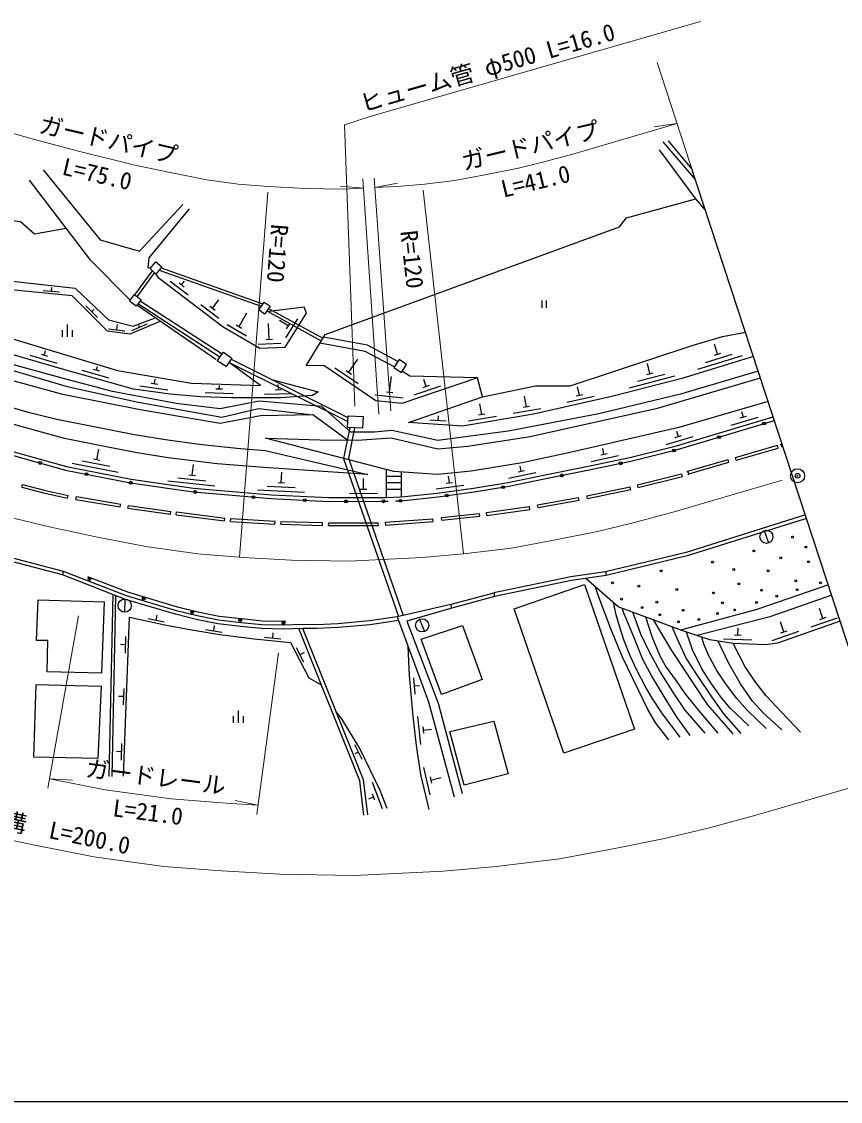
# Model space of a CAD drawing. Units: millimetres at full size, sheet at 1:1000; details may follow other scales. Extents: x 40000 to 680000, y 20000 to 380000.
# Drawn here: x 176189 to 263400, y 205000 to 320046 of the extents above; entities that cross this region are included whole.
import ezdxf
from ezdxf.enums import TextEntityAlignment as Align

# ---------------------------------------------------------------- set-up
doc = ezdxf.new("R2010")
doc.units = ezdxf.units.MM
doc.header["$LTSCALE"] = 1000
doc.header["$PDMODE"] = 32
doc.header["$PDSIZE"] = 500
doc.linetypes.add('CHAIN', pattern=[18.5, 12, -1.5, 3.5, -1.5])
for name, color, linetype, lineweight in [('M-BGD', 7, 'Continuous', 25), ('M-BMK', 2, 'CHAIN', 13), ('M-BMK-OTRS', 5, 'Continuous', 25), ('M-BMK-SRVR', 3, 'Continuous', 25), ('M-STR-HTXT', 7, 'Continuous', 13), ('M-TTL-BAND', 7, 'Continuous', 25)]:
    doc.layers.add(name, color=color, linetype=linetype, lineweight=lineweight)
doc.layers.add('M-OTRS', color=6, linetype='Continuous')
doc.styles.add('ＭＳ ゴシック', font='')
doc.styles.get('ＭＳ ゴシック').set_extended_font_data('MS Gothic')

msp = doc.modelspace()

# ---------------------------------------------------------------- hatches: boundary and pattern name
at = {"layer": 'M-BGD'}
for points in [[(183275, 260664, -1), (183575, 260664, -1)], [(189048, 258585, -1), (189348, 258585, -1)], [(194202, 257114, -1), (194502, 257114, -1)], [(199334, 256266, -1), (199634, 256266, -1)], [(203943, 255978, -1), (204243, 255978, -1)]]:
    msp.add_hatch(color=256, dxfattribs=at).paths.add_polyline_path(points)

# ---------------------------------------------------------------- linework, layer by layer
for p, q in [((247963, 303220), (244505, 307220)), ((247584, 304374), (245089, 307328)), ((188258, 290924), (190126, 293501)), ((190840, 293574), (201708, 289718)), ((191038, 293823), (201883, 289974)), ((188495, 290739), (190346, 293294)), ((192009, 292380), (193918, 290926)), ((192958, 292223), (193515, 291799)), ((193236, 292011), (193537, 292405)), ((178491, 291413), (180233, 291247)), ((179362, 291330), (179399, 291716)), ((197315, 284280), (188568, 289961)), ((197554, 284602), (188815, 290277)), ((196510, 289518), (197192, 290413)), ((231601, 290317), (231601, 289535)), ((232067, 290317), (232067, 289535)), ((183043, 289764), (184278, 288524)), ((183660, 289144), (183913, 289396)), ((196871, 284033), (188463, 289825)), ((195283, 289887), (197192, 288433)), ((196232, 289730), (196788, 289306)), ((199346, 287573), (200195, 289031)), ((202309, 289232), (208109, 286044)), ((202487, 289477), (208264, 286301)), ((181063, 286463), (181063, 287791)), ((186322, 287206), (186398, 287764)), ((187947, 287138), (189555, 287829)), ((188751, 287484), (188670, 287673)), ((198082, 287787), (200157, 286580)), ((199043, 287749), (199648, 287397)), ((202572, 286184), (202498, 287870)), ((204596, 287614), (203642, 288210)), ((204341, 286358), (205614, 288392)), ((204410, 287317), (204781, 287910)), ((180530, 286463), (180530, 287160)), ((181596, 286463), (181596, 287160)), ((185455, 287324), (187189, 287088)), ((201394, 285682), (203792, 285788)), ((202223, 286169), (202923, 286200)), ((250323, 284610), (249993, 285685)), ((177055, 284490), (179937, 283657)), ((178284, 284603), (178957, 284409)), ((178621, 284506), (178751, 284956)), ((248198, 283015), (252977, 284484)), ((249022, 283739), (251889, 284620)), ((249989, 284507), (250658, 284713)), ((183829, 283020), (184502, 282830)), ((184165, 282925), (184271, 283301)), ((198284, 283742), (210922, 277424)), ((198514, 284074), (210946, 277859)), ((209557, 283160), (212036, 281471)), ((211050, 282688), (212000, 284082)), ((243120, 282539), (242838, 283628)), ((182600, 282899), (185487, 282084)), ((190336, 281478), (190399, 281937)), ((210760, 282885), (211339, 282491)), ((215390, 280552), (215571, 282230)), ((219292, 281181), (219045, 281915)), ((240925, 281042), (245766, 282294)), ((241781, 281728), (244685, 282479)), ((242781, 282452), (243459, 282627)), ((188788, 281237), (191760, 280827)), ((189989, 281526), (190682, 281430)), ((196889, 280925), (197588, 280902)), ((197239, 280913), (197250, 281277)), ((203187, 280821), (203886, 280836)), ((203536, 280828), (203524, 281391)), ((218015, 280275), (220857, 281234)), ((218961, 281069), (219624, 281293)), ((235611, 280252), (235414, 281133)), ((195725, 280512), (198723, 280415)), ((202046, 280347), (205046, 280410)), ((213851, 280265), (216834, 279945)), ((215043, 280590), (215738, 280515)), ((229950, 279016), (229760, 280124)), ((234245, 279485), (237173, 280140)), ((235269, 280176), (235952, 280328)), ((225199, 278200), (225009, 279309)), ((228548, 278318), (231505, 278826)), ((229605, 278956), (230295, 279075)), ((253063, 277915), (252901, 278453)), ((219679, 277619), (221425, 277500)), ((220552, 277560), (220586, 278047)), ((223797, 277502), (226754, 278010)), ((224854, 278141), (225544, 278259)), ((251756, 277052), (254629, 277916)), ((252728, 277814), (253398, 278016)), ((246147, 275834), (245985, 276373)), ((244841, 274971), (247713, 275835)), ((245812, 275733), (246482, 275935)), ((257061, 275012), (257192, 275066)), ((257174, 274735), (257061, 275012)), ((184191, 273401), (184405, 274505)), ((236841, 273192), (239777, 273811)), ((237874, 273870), (238559, 274014)), ((238216, 273942), (238085, 274567)), ((252215, 273599), (256688, 274901)), ((252297, 273311), (256772, 274613)), ((256772, 274613), (256688, 274901)), ((257174, 274735), (257285, 274780)), ((181565, 272995), (186473, 272040)), ((182632, 273246), (185577, 272673)), ((183847, 273468), (184534, 273334)), ((194363, 271729), (194483, 272848)), ((229413, 272146), (229299, 272696)), ((251530, 273096), (251447, 273384)), ((252297, 273311), (252215, 273599)), ((194015, 271767), (194711, 271692)), ((203853, 270920), (203907, 272044)), ((215011, 272331), (215018, 269338)), ((215013, 271626), (216621, 271629)), ((216620, 272059), (216626, 269400)), ((221755, 270898), (221661, 271608)), ((228035, 271402), (230973, 272008)), ((229070, 272075), (229756, 272216)), ((241790, 270684), (246483, 271879)), ((241866, 270394), (246574, 271593)), ((246574, 271593), (246483, 271879)), ((247240, 271848), (247144, 272133)), ((176202, 270426), (176276, 270717)), ((191781, 271101), (196753, 270568)), ((192824, 271442), (195807, 271122)), ((202333, 270543), (205330, 270399)), ((203503, 270937), (204203, 270904)), ((212609, 270233), (212607, 271358)), ((215014, 270926), (216622, 270929)), ((220327, 270256), (223301, 270649)), ((221408, 270853), (222102, 270944)), ((236407, 269525), (241007, 270473)), ((241076, 270181), (241007, 270473)), ((241866, 270394), (241790, 270684)), ((181077, 269268), (181131, 269564)), ((181974, 269143), (182020, 269439)), ((182020, 269439), (186741, 268638)), ((201313, 270142), (206307, 269901)), ((211110, 269779), (214110, 269786)), ((212259, 270232), (212959, 270233)), ((215016, 270226), (216624, 270229)), ((231130, 268572), (235505, 269340)), ((235561, 269045), (235505, 269340)), ((236467, 269232), (236407, 269525)), ((236467, 269232), (241076, 270181)), ((181974, 269143), (186690, 268343)), ((186690, 268343), (186741, 268638)), ((187510, 268198), (187557, 268495)), ((187510, 268198), (192043, 267554)), ((187557, 268495), (192078, 267852)), ((225720, 267738), (230268, 268366)), ((225758, 267440), (230323, 268071)), ((230323, 268071), (230268, 268366)), ((231191, 268278), (231130, 268572)), ((231191, 268278), (235561, 269045)), ((192043, 267554), (192078, 267852)), ((192638, 267499), (192671, 267797)), ((192638, 267499), (197803, 266852)), ((192671, 267797), (197837, 267150)), ((197803, 266852), (197837, 267150)), ((198450, 266790), (198474, 267089)), ((198474, 267089), (203182, 266805)), ((214909, 266711), (219979, 267070)), ((220010, 266771), (219979, 267070)), ((220913, 267216), (224965, 267650)), ((220953, 266919), (220913, 267216)), ((220953, 266919), (224999, 267351)), ((224999, 267351), (224965, 267650)), ((225758, 267440), (225720, 267738)), ((198450, 266790), (203171, 266505)), ((203171, 266505), (203182, 266805)), ((203815, 266495), (203822, 266795)), ((203815, 266495), (208222, 266370)), ((203822, 266795), (208231, 266669)), ((208222, 266370), (208231, 266669)), ((208892, 266349), (208897, 266649)), ((208892, 266349), (214199, 266359)), ((208897, 266649), (214175, 266659)), ((214199, 266359), (214175, 266659)), ((214909, 266711), (214931, 266411)), ((214931, 266411), (220010, 266771)), ((255287, 265818), (255750, 264497)), ((180636, 261472), (167409, 264933)), ((180535, 261086), (167277, 264554)), ((180535, 261086), (180636, 261472)), ((238365, 261410), (238440, 261016)), ((185529, 239624), (185937, 258996)), ((185829, 239617), (186235, 258881)), ((226472, 259163), (221921, 257945)), ((226492, 259168), (226575, 258777)), ((187199, 258522), (187141, 257124)), ((222024, 257559), (221921, 257945)), ((226575, 258777), (222024, 257559)), ((190515, 256261), (190633, 256812)), ((261538, 256467), (261168, 257530)), ((261207, 256352), (261868, 256582)), ((189660, 256444), (191371, 256078)), ((196653, 255145), (196741, 255700)), ((218585, 256365), (219112, 255068)), ((252476, 254679), (252509, 255431)), ((257391, 255023), (257021, 256085)), ((260269, 255549), (263102, 256536)), ((187242, 252773), (187308, 254522)), ((195789, 255281), (197518, 255009)), ((202062, 254449), (203804, 254279)), ((202933, 254364), (202988, 254924)), ((250957, 254297), (253954, 254163)), ((252126, 254695), (252825, 254664)), ((256122, 254104), (258955, 255091)), ((257060, 254908), (257721, 255138)), ((187275, 253647), (186713, 253668)), ((205427, 253372), (206229, 251817)), ((205828, 252595), (206328, 252853)), ((217923, 250138), (218084, 248396)), ((187034, 247249), (187100, 248998)), ((218003, 249267), (218563, 249319)), ((187067, 248124), (186505, 248145)), ((199280, 245333), (199280, 246661)), ((198747, 245333), (198747, 246029)), ((199814, 245333), (199814, 246029)), ((218362, 246013), (218678, 243029)), ((218930, 244917), (219004, 244220)), ((218967, 244569), (219857, 244663)), ((186813, 241369), (186878, 243118)), ((212460, 241425), (211696, 242999)), ((186846, 242244), (186283, 242265)), ((212078, 242212), (211676, 242017)), ((218980, 240586), (219685, 237670)), ((219688, 239574), (219852, 238894)), ((219770, 239234), (220864, 239498)), ((214646, 236172), (213546, 238963)), ((213677, 237402), (213154, 237196)), ((213806, 237077), (213549, 237728))]:
    msp.add_line(p, q, dxfattribs=at)
for points in [[(202808, 281928), (207792, 280584), (207178, 280210), (203785, 279950), (198496, 279972), (195228, 280077), (192015, 280337), (188106, 280877), (180781, 282945), (171844, 285527), (169171, 290790), (157828, 296804), (146419, 301084), (141565, 305152), (138473, 311337)], [(180924, 298004), (177567, 297406), (176073, 298698), (170445, 299352), (167166, 299062), (155210, 303554), (150073, 306051), (143330, 310106), (142046, 310251), (142972, 306663), (147084, 302596), (151627, 301062), (158534, 298513), (169145, 293218), (170063, 292962), (181900, 291639), (185450, 288288), (188058, 287611), (190328, 288444)], [(249031, 299961), (248004, 301170), (244137, 306368)], [(178499, 304268), (184573, 296792), (188764, 295582), (193356, 300572)], [(177000, 303136), (183423, 294736), (187745, 290362)], [(225282, 280079), (224753, 282075), (216679, 279349), (213916, 279646), (208393, 283408), (206488, 283371), (208510, 286706), (239880, 298182), (240627, 299134), (248004, 301170)], [(189878, 293735), (189675, 293799), (189764, 294885), (194062, 300097)], [(190501, 293148), (190698, 292813), (197652, 287518), (201567, 285239), (204246, 285357), (206518, 288990), (206297, 289619), (202233, 289128)], [(190834, 288073), (187717, 286733), (185346, 287055), (181576, 290836), (171761, 291774), (170262, 291279), (172371, 287083), (186404, 282859), (194278, 281532), (201633, 281285), (198284, 283742)], [(158850, 284049), (156552, 285587), (146661, 287376), (137608, 286111), (144218, 285017), (155074, 280579), (166923, 276567), (180972, 272652), (187871, 271310), (194508, 270345), (202803, 269619), (208917, 269325), (215018, 269338), (216626, 269400), (220467, 269820), (224323, 270330), (228017, 270938), (231776, 271714), (236725, 272708), (241128, 273636), (245952, 274835), (256251, 277934)], [(254141, 284371), (246499, 282022), (239180, 280128), (230695, 278230), (223141, 276933), (217385, 277323), (225282, 280079), (230913, 281240), (234616, 281240), (247608, 285537), (250827, 286495), (253293, 286958)], [(215875, 283253), (212791, 284904), (207945, 285774)], [(216251, 283846), (213024, 285574), (208334, 286416)], [(142845, 284839), (144108, 284630), (154934, 280205), (166805, 276185), (180880, 272263), (187804, 270915), (194462, 269948), (202776, 269220), (208908, 268925), (215026, 268938), (215222, 268946)], [(166997, 284028), (170569, 284261), (181057, 281169), (188596, 279509), (197519, 277892), (201437, 278815), (207208, 278142)], [(254653, 282810), (246381, 280352), (237670, 278245), (228020, 276405), (220507, 275412), (215629, 276495), (213772, 276312), (211251, 276294), (208159, 279047), (201495, 279611), (197337, 278785), (192665, 279368), (185855, 280632), (181056, 281900), (171137, 284605)], [(161024, 283696), (168789, 280826), (176731, 278476), (179956, 277703), (183348, 277007), (188203, 276043), (191511, 275511), (195117, 275019), (199108, 274597), (202132, 274344), (213062, 271800), (201985, 272532), (197025, 272934), (191817, 273555), (188497, 274108), (184824, 274823), (180772, 275626), (175611, 277046), (170722, 278586), (164511, 280874), (160744, 282827)], [(210886, 275447), (207208, 278142), (201623, 278031), (197349, 277226), (188809, 278690), (180584, 280332), (166997, 284028)], [(255716, 279566), (246202, 276813), (234621, 274138), (229515, 273033), (224057, 272158), (220486, 271776), (215839, 272116), (202158, 275671), (207995, 275489), (211914, 275433), (215539, 275699), (220519, 274539), (223713, 274818), (230355, 275847), (243903, 278856), (254887, 282095)], [(224753, 282075), (217556, 282279), (216742, 282782)], [(216013, 268976), (216655, 269001), (220515, 269423), (224382, 269935), (228090, 270545), (231855, 271322), (236806, 272316), (241218, 273246), (246058, 274449), (256376, 277554)], [(211158, 276791), (210492, 273505), (216342, 256653)], [(211663, 276763), (211009, 273540), (216832, 256767)], [(247044, 272094), (247144, 272133), (251447, 273384)], [(247140, 271810), (247240, 271848), (251530, 273096)], [(176202, 270426), (178521, 269837), (181077, 269268)], [(176276, 270717), (178591, 270129), (181131, 269564)], [(259677, 267486), (246967, 263499), (238365, 261410)], [(259801, 267106), (247074, 263114), (238440, 261016)], [(206119, 255795), (204097, 255728), (201779, 255771), (199584, 256004), (197160, 256270), (194873, 256724), (192675, 257282), (187374, 258869), (180636, 261472)], [(238365, 261410), (234674, 260905), (226492, 259168)], [(206132, 255395), (204099, 255328), (201754, 255371), (199542, 255606), (197099, 255874), (194784, 256334), (192568, 256897), (187245, 258491), (180535, 261086)], [(204330, 256124), (201804, 256170), (199627, 256401), (197221, 256665), (194961, 257114), (192781, 257668), (187504, 259248), (183230, 260899)], [(238440, 261016), (234743, 260511), (226575, 258777)], [(263389, 256159), (256709, 253832), (255459, 253645), (251970, 253801), (249495, 254183), (246508, 255166), (239736, 257690), (236303, 260724)], [(262117, 260040), (254506, 257424), (246371, 255217)], [(245138, 243510), (243745, 245290), (242881, 246758), (241844, 248883), (240174, 252346), (238964, 255364), (237739, 258539), (237290, 259852)], [(262482, 258926), (255869, 256612), (248146, 254627)], [(221921, 257945), (216204, 256621), (219534, 247589), (222259, 237433)], [(246321, 243790), (244458, 246286), (243365, 247961), (242606, 249251), (241704, 250939), (241015, 252482), (240343, 254184), (239878, 255626), (239504, 256827), (239225, 258142)], [(187029, 239643), (187667, 256583), (191452, 255774), (194112, 255261), (197320, 254756), (200971, 254273), (204841, 253895), (206784, 250127), (208109, 249391)], [(216204, 256621), (213250, 256189), (209886, 255877), (207639, 255781), (206119, 255795)], [(222024, 257559), (217209, 256169), (220550, 247414), (223120, 237811)], [(247388, 243993), (246022, 245917), (245242, 247132), (243332, 250306), (242373, 252078), (241347, 254575), (240652, 256272), (240324, 257032), (240144, 257538)], [(249008, 244226), (246883, 246676), (245704, 248425), (244155, 250854), (243043, 252917), (242143, 254787), (241294, 257109)], [(250373, 244224), (248358, 246616), (246850, 248456), (245935, 249817), (244785, 251417), (244190, 252447), (243350, 254498), (242660, 256600)], [(216345, 256238), (213297, 255792), (209913, 255478), (207645, 255381), (206132, 255395)], [(251964, 244173), (249228, 247294), (247870, 249368), (245432, 253055), (244363, 254819), (243518, 256280)], [(252828, 244190), (250973, 246304), (249706, 248092), (248260, 250267), (246983, 252232), (246055, 254261), (245491, 255545)], [(212657, 235482), (212211, 239165), (205706, 255381)], [(213054, 235530), (212602, 239265), (206132, 255395)], [(253657, 245000), (251660, 246914), (250629, 248132), (249614, 249602), (248652, 251104), (247664, 253114), (247007, 255002)], [(255498, 244733), (253498, 246643), (252379, 247914), (251158, 249512), (250226, 250926), (249355, 252560), (248851, 253721), (248630, 254468)], [(219598, 236117), (218697, 239845), (218238, 242910), (217906, 246037), (217504, 250390), (217373, 253450)], [(257176, 244599), (255166, 246398), (254029, 247656), (252759, 249476), (251466, 251722), (250364, 254049)], [(259162, 244341), (257175, 246421), (255498, 248222), (254276, 249782), (253271, 251291), (251970, 253801)], [(215121, 236224), (214370, 238131), (212208, 242589), (210307, 245777), (209699, 246503)]]:
    msp.add_lwpolyline(points, dxfattribs=at)
for points in [[(189878, 293735), (190486, 294453), (191124, 293931), (190501, 293148)], [(188210, 290961), (188917, 290409), (188386, 289726), (187664, 290257)], [(202015, 290168), (202669, 289728), (202046, 288871), (201439, 289324)], [(197028, 283892), (197708, 284809), (198595, 284191), (197972, 283294)], [(216658, 282646), (217196, 283518), (216389, 284062), (215827, 283178)], [(210956, 278042), (212555, 277954), (212504, 276717), (210888, 276806)], [(228656, 257497), (236148, 260068), (241480, 244642), (233948, 242097)], [(177954, 258455), (184985, 258242), (184684, 250614), (178911, 250774), (178999, 254119), (177777, 254119)], [(220915, 248356), (218755, 254231), (223134, 255718), (225257, 249959)], [(177754, 249417), (184662, 249244), (184297, 241522), (177496, 241676)], [(223326, 238702), (221787, 244424), (226469, 245505), (227997, 239897)]]:
    msp.add_lwpolyline(points, close=True, dxfattribs=at)
for centre, radius in [((255259, 277218), 150), ((250471, 275777), 150), ((245678, 274355), 150), ((178159, 273021), 150), ((239994, 272988), 150), ((183111, 271828), 150), ((233727, 271698), 150), ((187804, 270915), 150), ((227487, 270446), 150), ((194675, 269929), 150), ((200897, 269385), 150), ((221483, 269551), 150), ((206357, 269048), 150), ((210742, 268929), 150), ((214740, 268937), 150), ((216538, 268996), 150), ((255519, 265158), 700), ((258294, 265119), 100), ((254172, 263645), 100), ((259735, 264064), 100), ((249775, 262450), 100), ((257054, 262909), 100), ((260019, 262500), 100), ((244313, 261529), 100), ((252037, 261680), 100), ((255714, 261535), 100), ((183425, 260664), 150), ((239135, 260256), 100), ((241934, 259905), 100), ((252590, 260139), 100), ((258662, 260473), 100), ((261275, 260239), 100), ((245989, 259536), 100), ((249893, 259168), 100), ((254992, 259452), 100), ((256617, 258832), 100), ((258796, 259519), 100), ((187170, 257823), 700), ((189198, 258585), 150), ((240091, 258515), 100), ((242302, 257610), 100), ((243844, 258180), 100), ((250831, 258113), 100), ((254456, 258146), 100), ((194352, 257114), 150), ((244179, 256857), 100), ((246659, 257326), 100), ((250295, 256991), 100), ((252138, 257359), 100), ((199484, 256266), 150), ((204093, 255978), 150), ((218848, 255717), 700), ((246173, 256103), 100), ((248334, 256338), 100)]:
    msp.add_circle(centre, radius, dxfattribs=at)
at = {"layer": 'M-BMK'}
msp.add_lwpolyline([(115050, 284821), (124007, 282493), (132239, 280119), (160395, 271190), (166842, 269346), (172410, 267856), (179292, 266169), (184105, 265150), (189410, 264112), (194958, 263344), (199771, 262960), (204948, 262663), (211058, 262556), (218846, 262952), (223263, 263329), (228363, 263961), (233040, 264831), (237536, 265730), (241198, 266592), (245677, 267817), (258835, 271653)], dxfattribs=at)
at = {"layer": 'M-BMK-OTRS'}
msp.add_line((265555, 249553), (247413, 304897), dxfattribs=at)
at = {"layer": 'M-BMK-SRVR'}
msp.add_circle((258835, 271653), 750, dxfattribs=at)
at = {"layer": 'M-OTRS'}
msp.add_point((258835, 271653), dxfattribs=at)
at = {"layer": 'M-STR-HTXT'}
for p, q in [((213429, 309960), (248506, 320046)), ((243879, 315678), (247413, 304897)), ((210565, 309032), (213429, 309960)), ((211680, 279080), (210565, 309032)), ((246010, 309175), (243581, 308822)), ((214250, 278222), (212543, 303295)), ((213745, 303356), (215521, 278577)), ((213816, 302358), (216227, 302823)), ((199396, 262990), (202399, 301856)), ((212611, 302297), (210165, 302515)), ((223263, 263329), (218962, 302073)), ((182266, 256718), (178996, 238375)), ((203554, 252799), (201226, 235574)), ((179171, 239360), (181623, 239228)), ((201361, 236568), (198953, 237048))]:
    msp.add_line(p, q, dxfattribs=at)
for points in [[(152253, 315327), (171829, 309119), (177411, 307523), (182249, 306228), (188111, 304791), (192009, 303966), (195933, 303198), (199254, 302738), (202481, 302481), (206431, 302254), (210399, 302185), (212611, 302297)], [(213816, 302358), (216154, 302477), (219140, 302732), (222301, 303124), (225532, 303725), (229113, 304442), (231433, 304987), (234905, 305937), (246010, 309175)], [(115154, 250197), (122537, 248068), (150729, 239128), (157908, 237075), (164092, 235419), (171838, 233521), (177425, 232338), (183896, 231072), (191327, 230043), (197480, 229552), (203695, 229196), (211615, 229057), (221122, 229540), (226748, 230021), (233487, 230856), (239386, 231953), (244655, 233007), (249452, 234135), (254782, 235594), (268792, 239678)], [(179171, 239360), (185086, 238203), (192110, 237230), (197975, 236762), (201361, 236568)]]:
    msp.add_lwpolyline(points, dxfattribs=at)
at = {"layer": 'M-TTL-BAND'}
msp.add_line((40000, 205000), (579000, 205000), dxfattribs=at)

# ---------------------------------------------------------------- texts
at = {"layer": 'M-STR-HTXT', "style": 'ＭＳ ゴシック'}
msp.add_text('ヒューム管 φ500 L=16.0', height=1833, rotation=16.043, dxfattribs=at).set_placement((212698, 309846), align=Align.BOTTOM_LEFT)
for s, rotation, p in [('ガードパイプ', 346.915, (185115, 306029)), ('ガードパイプ', 13.503, (230721, 305417)), ('L=75.0', 346.915, (183913, 302380)), ('L=41.0', 13.503, (231280, 301616)), ('R=120', 265.582, (201995, 295454)), ('R=120', 276.334, (216322, 294545)), ('ガードレール', 352.591, (190296, 238116)), ('側\u3000溝\u3000L=200.0', 348.384, (178249, 232660)), ('L=21.0', 352.591, (189461, 234365))]:
    msp.add_text(s, height=1833, rotation=rotation, dxfattribs=at).set_placement(p, align=Align.BOTTOM_CENTER)

doc.saveas('drawing.dxf')
